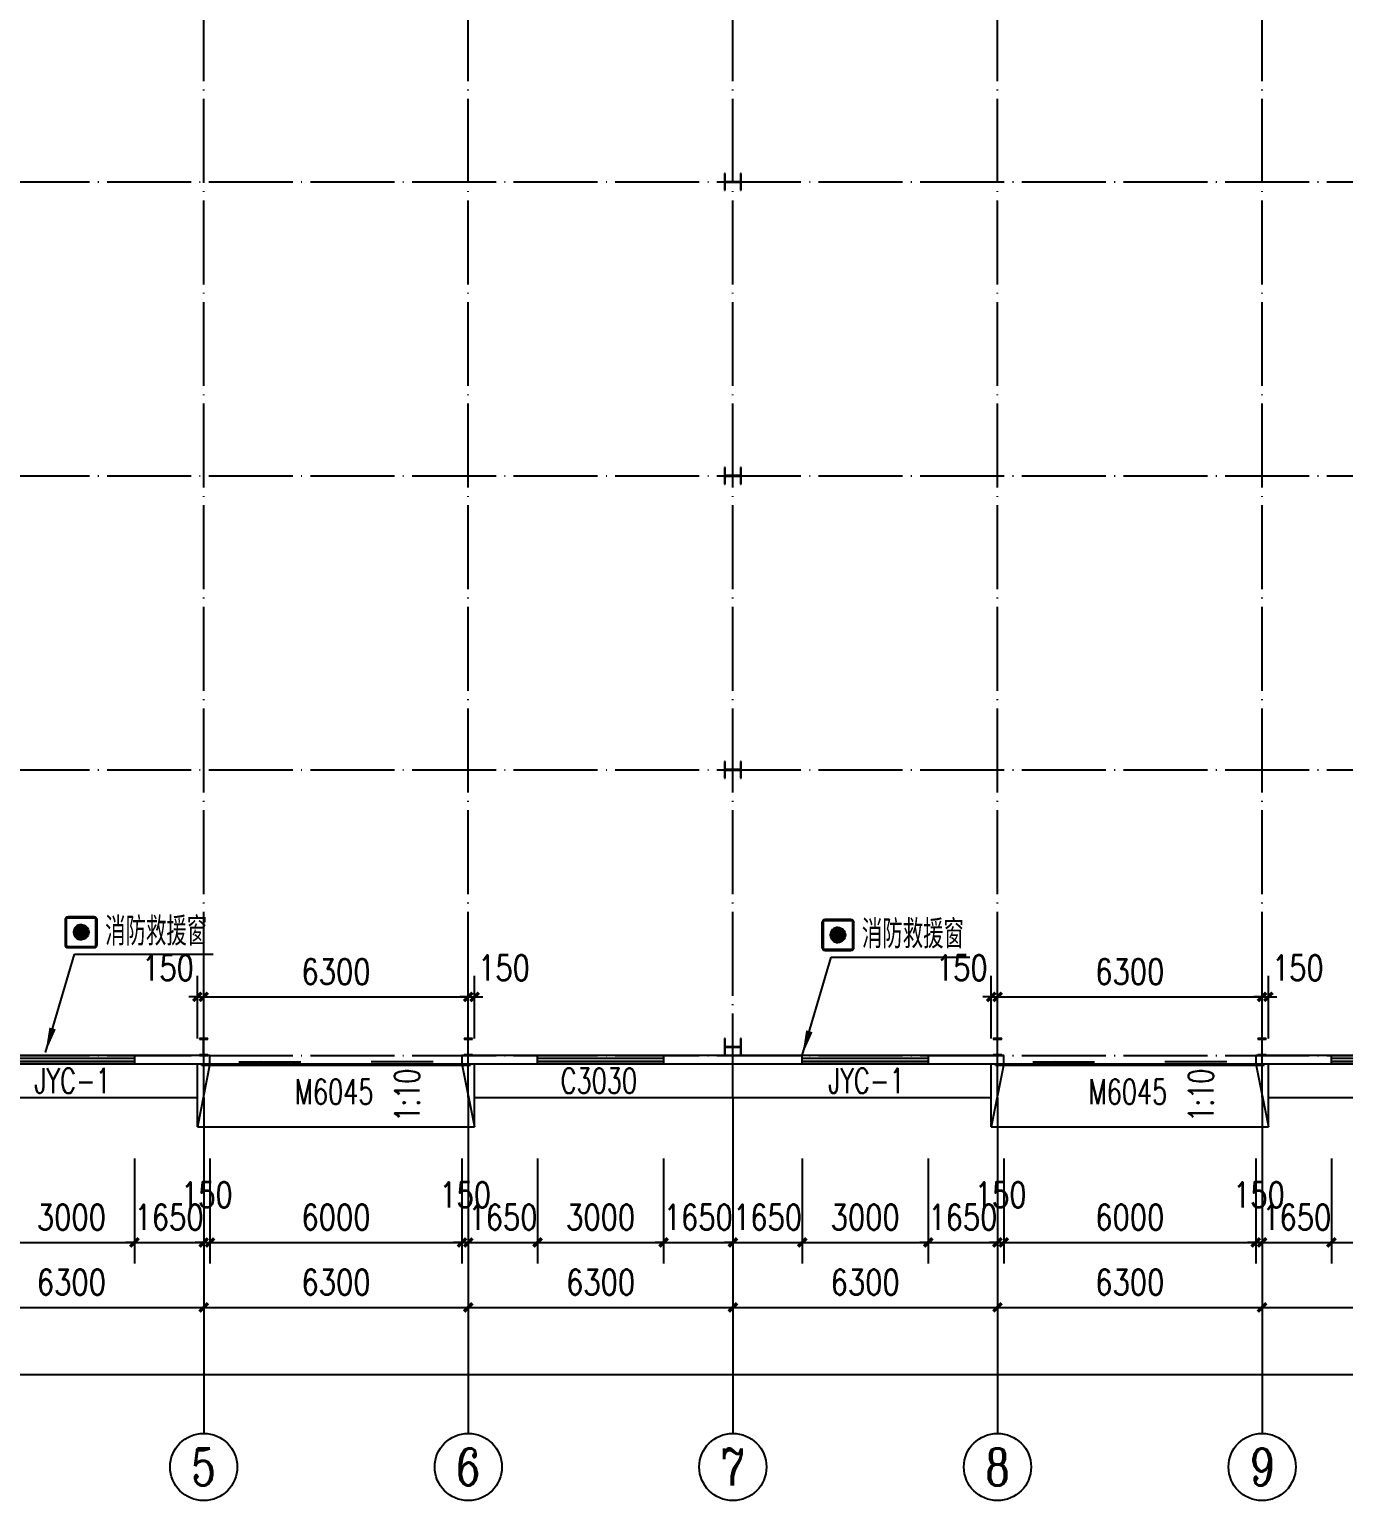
# Model space of a CAD drawing. Extents: x -21908402 to 2288787, y 79687 to 5079726.
# Drawn here: x 2141661 to 2172950, y 458152 to 493183 of the extents above; entities that cross this region are included whole.
import ezdxf
from ezdxf.enums import TextEntityAlignment as Align

# ---------------------------------------------------------------- set-up
doc = ezdxf.new("R2010")
doc.units = 0
doc.header["$LTSCALE"] = 1000
doc.linetypes.add('DOTE', pattern=[2.42, 2, -0.2, 0.02, -0.2])
doc.layers.get('0').update_dxf_attribs({"linetype": 'CONTINUOUS'})
doc.layers.get('DEFPOINTS').update_dxf_attribs({"linetype": 'CONTINUOUS'})
for name, color, linetype in [('AXIS', 3, 'CONTINUOUS'), ('AXIS_TEXT', 7, 'CONTINUOUS'), ('COLUMN', 9, 'CONTINUOUS'), ('DIM_LEAD', 3, 'CONTINUOUS'), ('DIM_SYMB', 3, 'CONTINUOUS'), ('DOTE', 1, 'DOTE'), ('GROUND', 2, 'CONTINUOUS'), ('PUB_DIM', 3, 'CONTINUOUS'), ('PUB_TEXT', 7, 'CONTINUOUS'), ('STAIR', 2, 'CONTINUOUS'), ('WALL', 6, 'CONTINUOUS'), ('WINDOW', 94, 'CONTINUOUS'), ('WINDOW_TEXT', 7, 'CONTINUOUS'), ('XF-灭火救援窗', 1, 'CONTINUOUS')]:
    doc.layers.add(name, color=color, linetype=linetype)
doc.styles.add('_TCH_AXIS', font='COMPLEX', dxfattribs={"bigfont": 'GBCBIG'})
doc.styles.add('_TCH_DIM', font='SIMPLEX', dxfattribs={"bigfont": 'GBCBIG'})
doc.styles.add('_TCH_WINDOW', font='SIMPLEX', dxfattribs={"bigfont": 'GBCBIG'})
doc.styles.add('COMPLEX', font='COMPLEX')
doc.styles.add('DIM_FONT', font='simplex.shx', dxfattribs={"width": 0.8})
doc.dimstyles.new('DIMN200', dxfattribs={"dimscale": 2, "dimtxt": 300, "dimasz": 100, "dimexe": 250, "dimexo": 300, "dimgap": 150, "dimtad": 1, "dimdec": 0, "dimzin": 0, "dimtxsty": 'DIM_FONT', "dimblk": 'ARCHTICK', "dimcen": 0.09, "dimclrt": 7, "dimazin": 3, "dimtfac": 1, "dimtdec": 0, "dimtix": 1, "dimtmove": 0, "dimatfit": 3, "dimtolj": 1, "dimtzin": 0})

# ---------------------------------------------------------------- blocks, each defined once
blk = doc.blocks.new('XF-灭火救援窗图例')
at = {"layer": 'XF-灭火救援窗'}
h = blk.add_hatch(color=256, dxfattribs=at)
h.dxf.hatch_style = 1
h.paths.add_polyline_path([(0, 110, 1), (0, 350, 1)])
for points in [[(-200, -20), (200, -20, 0.414214), (250, 30), (250, 430, 0.414214), (200, 480), (-200, 480, 0.414214), (-250, 430), (-250, 30, 0.414214)], [(-210, 0), (210, 0, 0.414214), (230, 20), (230, 440, 0.414214), (210, 460), (-210, 460, 0.414214), (-230, 440), (-230, 20, 0.414214)]]:
    blk.add_lwpolyline(points, format="xyb", close=True, dxfattribs=at)
for points in [[(0, 350, 1), (0, 110, 30.793651)], [(0, 350, -1), (0, 110, -30.793651)]]:
    blk.add_lwpolyline(points, format="xyb", dxfattribs=at)
blk = doc.blocks.new('_ARCHTICK')
at = {"color": 0, "linetype": 'BYBLOCK', "const_width": 0.4}
blk.add_lwpolyline([(-0.5, -0.5), (0.5, 0.5)], dxfattribs=at)
blk = doc.blocks.new('*D337')
at = {"layer": 'DEFPOINTS', "color": 0}
for p in [(2164710, 470146), (2164560, 468552), (2164710, 468552)]:
    blk.add_point(p, dxfattribs=at)
at = {"layer": 'PUB_DIM', "color": 0}
for p, q in [((2164560, 469152), (2164560, 470646)), ((2164710, 469152), (2164710, 470646)), ((2164560, 470146), (2164360, 470146)), ((2164560, 470146), (2164710, 470146)), ((2164710, 470146), (2164910, 470146))]:
    blk.add_line(p, q, dxfattribs=at)
at = {"layer": 'PUB_DIM', "color": 0, "xscale": 200, "yscale": 200, "zscale": 200}
blk.add_blockref('_ARCHTICK', (2164560, 470146), dxfattribs=at)
at = {"layer": 'PUB_DIM', "color": 0, "xscale": 200, "yscale": 200, "zscale": 200, "rotation": 180}
blk.add_blockref('_ARCHTICK', (2164710, 470146), dxfattribs=at)
at = {"layer": 'PUB_DIM', "color": 7, "insert": (2163860, 470836), "char_height": 600, "attachment_point": 5, "style": 'DIM_FONT'}
blk.add_mtext('\\A1;150', dxfattribs=at)
blk = doc.blocks.new('*D338')
at = {"layer": 'DEFPOINTS', "color": 0}
for p in [(2171010, 470146), (2164710, 468552), (2171010, 468552)]:
    blk.add_point(p, dxfattribs=at)
at = {"layer": 'PUB_DIM', "color": 0}
for p, q in [((2164710, 469152), (2164710, 470646)), ((2171010, 469152), (2171010, 470646)), ((2164710, 470146), (2171010, 470146))]:
    blk.add_line(p, q, dxfattribs=at)
at = {"layer": 'PUB_DIM', "color": 0, "xscale": 200, "yscale": 200, "zscale": 200, "rotation": 180}
blk.add_blockref('_ARCHTICK', (2164710, 470146), dxfattribs=at)
at = {"layer": 'PUB_DIM', "color": 0, "xscale": 200, "yscale": 200, "zscale": 200}
blk.add_blockref('_ARCHTICK', (2171010, 470146), dxfattribs=at)
at = {"layer": 'PUB_DIM', "color": 7, "insert": (2167860, 470746), "char_height": 600, "attachment_point": 5, "style": 'DIM_FONT'}
blk.add_mtext('\\A1;6300', dxfattribs=at)
blk = doc.blocks.new('*D339')
at = {"layer": 'DEFPOINTS', "color": 0}
for p in [(2171160, 470146), (2171010, 468552), (2171160, 468552)]:
    blk.add_point(p, dxfattribs=at)
at = {"layer": 'PUB_DIM', "color": 0}
for p, q in [((2171010, 469152), (2171010, 470646)), ((2171160, 469152), (2171160, 470646)), ((2171010, 470146), (2170810, 470146)), ((2171010, 470146), (2171160, 470146)), ((2171160, 470146), (2171360, 470146))]:
    blk.add_line(p, q, dxfattribs=at)
at = {"layer": 'PUB_DIM', "color": 0, "xscale": 200, "yscale": 200, "zscale": 200}
blk.add_blockref('_ARCHTICK', (2171010, 470146), dxfattribs=at)
at = {"layer": 'PUB_DIM', "color": 0, "xscale": 200, "yscale": 200, "zscale": 200, "rotation": 180}
blk.add_blockref('_ARCHTICK', (2171160, 470146), dxfattribs=at)
at = {"layer": 'PUB_DIM', "color": 7, "insert": (2171860, 470836), "char_height": 600, "attachment_point": 5, "style": 'DIM_FONT'}
blk.add_mtext('\\A1;150', dxfattribs=at)
blk = doc.blocks.new('*D340')
at = {"layer": 'DEFPOINTS', "color": 0}
for p in [(2145810, 470146), (2145660, 468552), (2145810, 468552)]:
    blk.add_point(p, dxfattribs=at)
at = {"layer": 'PUB_DIM', "color": 0}
for p, q in [((2145660, 469152), (2145660, 470646)), ((2145810, 469152), (2145810, 470646)), ((2145660, 470146), (2145460, 470146)), ((2145660, 470146), (2145810, 470146)), ((2145810, 470146), (2146010, 470146))]:
    blk.add_line(p, q, dxfattribs=at)
at = {"layer": 'PUB_DIM', "color": 0, "xscale": 200, "yscale": 200, "zscale": 200}
blk.add_blockref('_ARCHTICK', (2145660, 470146), dxfattribs=at)
at = {"layer": 'PUB_DIM', "color": 0, "xscale": 200, "yscale": 200, "zscale": 200, "rotation": 180}
blk.add_blockref('_ARCHTICK', (2145810, 470146), dxfattribs=at)
at = {"layer": 'PUB_DIM', "color": 7, "insert": (2144960, 470836), "char_height": 600, "attachment_point": 5, "style": 'DIM_FONT'}
blk.add_mtext('\\A1;150', dxfattribs=at)
blk = doc.blocks.new('*D341')
at = {"layer": 'DEFPOINTS', "color": 0}
for p in [(2152110, 470146), (2145810, 468552), (2152110, 468552)]:
    blk.add_point(p, dxfattribs=at)
at = {"layer": 'PUB_DIM', "color": 0}
for p, q in [((2145810, 469152), (2145810, 470646)), ((2152110, 469152), (2152110, 470646)), ((2145810, 470146), (2152110, 470146))]:
    blk.add_line(p, q, dxfattribs=at)
at = {"layer": 'PUB_DIM', "color": 0, "xscale": 200, "yscale": 200, "zscale": 200, "rotation": 180}
blk.add_blockref('_ARCHTICK', (2145810, 470146), dxfattribs=at)
at = {"layer": 'PUB_DIM', "color": 0, "xscale": 200, "yscale": 200, "zscale": 200}
blk.add_blockref('_ARCHTICK', (2152110, 470146), dxfattribs=at)
at = {"layer": 'PUB_DIM', "color": 7, "insert": (2148960, 470746), "char_height": 600, "attachment_point": 5, "style": 'DIM_FONT'}
blk.add_mtext('\\A1;6300', dxfattribs=at)
blk = doc.blocks.new('*D342')
at = {"layer": 'DEFPOINTS', "color": 0}
for p in [(2152260, 470146), (2152110, 468552), (2152260, 468552)]:
    blk.add_point(p, dxfattribs=at)
at = {"layer": 'PUB_DIM', "color": 0}
for p, q in [((2152110, 469152), (2152110, 470646)), ((2152260, 469152), (2152260, 470646)), ((2152110, 470146), (2151910, 470146)), ((2152110, 470146), (2152260, 470146)), ((2152260, 470146), (2152460, 470146))]:
    blk.add_line(p, q, dxfattribs=at)
at = {"layer": 'PUB_DIM', "color": 0, "xscale": 200, "yscale": 200, "zscale": 200}
blk.add_blockref('_ARCHTICK', (2152110, 470146), dxfattribs=at)
at = {"layer": 'PUB_DIM', "color": 0, "xscale": 200, "yscale": 200, "zscale": 200, "rotation": 180}
blk.add_blockref('_ARCHTICK', (2152260, 470146), dxfattribs=at)
at = {"layer": 'PUB_DIM', "color": 7, "insert": (2152960, 470836), "char_height": 600, "attachment_point": 5, "style": 'DIM_FONT'}
blk.add_mtext('\\A1;150', dxfattribs=at)
blk = doc.blocks.new('*D428')
at = {"layer": 'DEFPOINTS', "color": 0}
for p in [(2141160, 466899), (2144160, 466899), (2144160, 464299)]:
    blk.add_point(p, dxfattribs=at)
at = {"layer": 'PUB_DIM', "color": 0}
for p, q in [((2141160, 466299), (2141160, 463799)), ((2144160, 466299), (2144160, 463799)), ((2141160, 464299), (2144160, 464299))]:
    blk.add_line(p, q, dxfattribs=at)
at = {"layer": 'PUB_DIM', "color": 0, "xscale": 200, "yscale": 200, "zscale": 200, "rotation": 180}
blk.add_blockref('_ARCHTICK', (2141160, 464299), dxfattribs=at)
at = {"layer": 'PUB_DIM', "color": 0, "xscale": 200, "yscale": 200, "zscale": 200}
blk.add_blockref('_ARCHTICK', (2144160, 464299), dxfattribs=at)
at = {"layer": 'PUB_DIM', "color": 7, "insert": (2142660, 464899), "char_height": 600, "attachment_point": 5, "style": 'DIM_FONT'}
blk.add_mtext('\\A1;3000', dxfattribs=at)
blk = doc.blocks.new('*D429')
at = {"layer": 'DEFPOINTS', "color": 0}
for p in [(2144160, 466899), (2145810, 466899), (2145810, 464299)]:
    blk.add_point(p, dxfattribs=at)
at = {"layer": 'PUB_DIM', "color": 0}
for p, q in [((2144160, 466299), (2144160, 463799)), ((2145810, 466299), (2145810, 463799)), ((2144160, 464299), (2143960, 464299)), ((2144160, 464299), (2145810, 464299)), ((2145810, 464299), (2146010, 464299))]:
    blk.add_line(p, q, dxfattribs=at)
at = {"layer": 'PUB_DIM', "color": 0, "xscale": 200, "yscale": 200, "zscale": 200}
blk.add_blockref('_ARCHTICK', (2144160, 464299), dxfattribs=at)
at = {"layer": 'PUB_DIM', "color": 0, "xscale": 200, "yscale": 200, "zscale": 200, "rotation": 180}
blk.add_blockref('_ARCHTICK', (2145810, 464299), dxfattribs=at)
at = {"layer": 'PUB_DIM', "color": 7, "insert": (2144985, 464899), "char_height": 600, "attachment_point": 5, "style": 'DIM_FONT'}
blk.add_mtext('\\A1;1650', dxfattribs=at)
blk = doc.blocks.new('*D430')
at = {"layer": 'DEFPOINTS', "color": 0}
for p in [(2145810, 466899), (2145960, 466899), (2145960, 464299)]:
    blk.add_point(p, dxfattribs=at)
at = {"layer": 'PUB_DIM', "color": 0}
for p, q in [((2145810, 466299), (2145810, 463799)), ((2145960, 466299), (2145960, 463799)), ((2145810, 464299), (2145610, 464299)), ((2145810, 464299), (2145960, 464299)), ((2145960, 464299), (2146160, 464299))]:
    blk.add_line(p, q, dxfattribs=at)
at = {"layer": 'PUB_DIM', "color": 0, "xscale": 200, "yscale": 200, "zscale": 200}
blk.add_blockref('_ARCHTICK', (2145810, 464299), dxfattribs=at)
at = {"layer": 'PUB_DIM', "color": 0, "xscale": 200, "yscale": 200, "zscale": 200, "rotation": 180}
blk.add_blockref('_ARCHTICK', (2145960, 464299), dxfattribs=at)
at = {"layer": 'PUB_DIM', "color": 7, "insert": (2145885, 465434), "char_height": 600, "attachment_point": 5, "style": 'DIM_FONT'}
blk.add_mtext('\\A1;150', dxfattribs=at)
blk = doc.blocks.new('*D431')
at = {"layer": 'DEFPOINTS', "color": 0}
for p in [(2145960, 466899), (2151960, 466899), (2151960, 464299)]:
    blk.add_point(p, dxfattribs=at)
at = {"layer": 'PUB_DIM', "color": 0}
for p, q in [((2145960, 466299), (2145960, 463799)), ((2151960, 466299), (2151960, 463799)), ((2145960, 464299), (2151960, 464299))]:
    blk.add_line(p, q, dxfattribs=at)
at = {"layer": 'PUB_DIM', "color": 0, "xscale": 200, "yscale": 200, "zscale": 200, "rotation": 180}
blk.add_blockref('_ARCHTICK', (2145960, 464299), dxfattribs=at)
at = {"layer": 'PUB_DIM', "color": 0, "xscale": 200, "yscale": 200, "zscale": 200}
blk.add_blockref('_ARCHTICK', (2151960, 464299), dxfattribs=at)
at = {"layer": 'PUB_DIM', "color": 7, "insert": (2148960, 464899), "char_height": 600, "attachment_point": 5, "style": 'DIM_FONT'}
blk.add_mtext('\\A1;6000', dxfattribs=at)
blk = doc.blocks.new('*D432')
at = {"layer": 'DEFPOINTS', "color": 0}
for p in [(2151960, 466899), (2152110, 466899), (2152110, 464299)]:
    blk.add_point(p, dxfattribs=at)
at = {"layer": 'PUB_DIM', "color": 0}
for p, q in [((2151960, 466299), (2151960, 463799)), ((2152110, 466299), (2152110, 463799)), ((2151960, 464299), (2151760, 464299)), ((2151960, 464299), (2152110, 464299)), ((2152110, 464299), (2152310, 464299))]:
    blk.add_line(p, q, dxfattribs=at)
at = {"layer": 'PUB_DIM', "color": 0, "xscale": 200, "yscale": 200, "zscale": 200}
blk.add_blockref('_ARCHTICK', (2151960, 464299), dxfattribs=at)
at = {"layer": 'PUB_DIM', "color": 0, "xscale": 200, "yscale": 200, "zscale": 200, "rotation": 180}
blk.add_blockref('_ARCHTICK', (2152110, 464299), dxfattribs=at)
at = {"layer": 'PUB_DIM', "color": 7, "insert": (2152035, 465434), "char_height": 600, "attachment_point": 5, "style": 'DIM_FONT'}
blk.add_mtext('\\A1;150', dxfattribs=at)
blk = doc.blocks.new('*D433')
at = {"layer": 'DEFPOINTS', "color": 0}
for p in [(2152110, 466899), (2153760, 466899), (2153760, 464299)]:
    blk.add_point(p, dxfattribs=at)
at = {"layer": 'PUB_DIM', "color": 0}
for p, q in [((2152110, 466299), (2152110, 463799)), ((2153760, 466299), (2153760, 463799)), ((2152110, 464299), (2151910, 464299)), ((2152110, 464299), (2153760, 464299)), ((2153760, 464299), (2153960, 464299))]:
    blk.add_line(p, q, dxfattribs=at)
at = {"layer": 'PUB_DIM', "color": 0, "xscale": 200, "yscale": 200, "zscale": 200}
blk.add_blockref('_ARCHTICK', (2152110, 464299), dxfattribs=at)
at = {"layer": 'PUB_DIM', "color": 0, "xscale": 200, "yscale": 200, "zscale": 200, "rotation": 180}
blk.add_blockref('_ARCHTICK', (2153760, 464299), dxfattribs=at)
at = {"layer": 'PUB_DIM', "color": 7, "insert": (2152935, 464899), "char_height": 600, "attachment_point": 5, "style": 'DIM_FONT'}
blk.add_mtext('\\A1;1650', dxfattribs=at)
blk = doc.blocks.new('*D434')
at = {"layer": 'DEFPOINTS', "color": 0}
for p in [(2153760, 466899), (2156760, 466899), (2156760, 464299)]:
    blk.add_point(p, dxfattribs=at)
at = {"layer": 'PUB_DIM', "color": 0}
for p, q in [((2153760, 466299), (2153760, 463799)), ((2156760, 466299), (2156760, 463799)), ((2153760, 464299), (2156760, 464299))]:
    blk.add_line(p, q, dxfattribs=at)
at = {"layer": 'PUB_DIM', "color": 0, "xscale": 200, "yscale": 200, "zscale": 200, "rotation": 180}
blk.add_blockref('_ARCHTICK', (2153760, 464299), dxfattribs=at)
at = {"layer": 'PUB_DIM', "color": 0, "xscale": 200, "yscale": 200, "zscale": 200}
blk.add_blockref('_ARCHTICK', (2156760, 464299), dxfattribs=at)
at = {"layer": 'PUB_DIM', "color": 7, "insert": (2155260, 464899), "char_height": 600, "attachment_point": 5, "style": 'DIM_FONT'}
blk.add_mtext('\\A1;3000', dxfattribs=at)
blk = doc.blocks.new('*D435')
at = {"layer": 'DEFPOINTS', "color": 0}
for p in [(2156760, 466899), (2158410, 466899), (2158410, 464299)]:
    blk.add_point(p, dxfattribs=at)
at = {"layer": 'PUB_DIM', "color": 0}
for p, q in [((2156760, 466299), (2156760, 463799)), ((2158410, 466299), (2158410, 463799)), ((2156760, 464299), (2156560, 464299)), ((2156760, 464299), (2158410, 464299)), ((2158410, 464299), (2158610, 464299))]:
    blk.add_line(p, q, dxfattribs=at)
at = {"layer": 'PUB_DIM', "color": 0, "xscale": 200, "yscale": 200, "zscale": 200}
blk.add_blockref('_ARCHTICK', (2156760, 464299), dxfattribs=at)
at = {"layer": 'PUB_DIM', "color": 0, "xscale": 200, "yscale": 200, "zscale": 200, "rotation": 180}
blk.add_blockref('_ARCHTICK', (2158410, 464299), dxfattribs=at)
at = {"layer": 'PUB_DIM', "color": 7, "insert": (2157585, 464899), "char_height": 600, "attachment_point": 5, "style": 'DIM_FONT'}
blk.add_mtext('\\A1;1650', dxfattribs=at)
blk = doc.blocks.new('*D436')
at = {"layer": 'DEFPOINTS', "color": 0}
for p in [(2158410, 466899), (2160060, 466899), (2160060, 464299)]:
    blk.add_point(p, dxfattribs=at)
at = {"layer": 'PUB_DIM', "color": 0}
for p, q in [((2158410, 466299), (2158410, 463799)), ((2160060, 466299), (2160060, 463799)), ((2158410, 464299), (2158210, 464299)), ((2158410, 464299), (2160060, 464299)), ((2160060, 464299), (2160260, 464299))]:
    blk.add_line(p, q, dxfattribs=at)
at = {"layer": 'PUB_DIM', "color": 0, "xscale": 200, "yscale": 200, "zscale": 200}
blk.add_blockref('_ARCHTICK', (2158410, 464299), dxfattribs=at)
at = {"layer": 'PUB_DIM', "color": 0, "xscale": 200, "yscale": 200, "zscale": 200, "rotation": 180}
blk.add_blockref('_ARCHTICK', (2160060, 464299), dxfattribs=at)
at = {"layer": 'PUB_DIM', "color": 7, "insert": (2159235, 464899), "char_height": 600, "attachment_point": 5, "style": 'DIM_FONT'}
blk.add_mtext('\\A1;1650', dxfattribs=at)
blk = doc.blocks.new('*D437')
at = {"layer": 'DEFPOINTS', "color": 0}
for p in [(2160060, 466899), (2163060, 466899), (2163060, 464299)]:
    blk.add_point(p, dxfattribs=at)
at = {"layer": 'PUB_DIM', "color": 0}
for p, q in [((2160060, 466299), (2160060, 463799)), ((2163060, 466299), (2163060, 463799)), ((2160060, 464299), (2163060, 464299))]:
    blk.add_line(p, q, dxfattribs=at)
at = {"layer": 'PUB_DIM', "color": 0, "xscale": 200, "yscale": 200, "zscale": 200, "rotation": 180}
blk.add_blockref('_ARCHTICK', (2160060, 464299), dxfattribs=at)
at = {"layer": 'PUB_DIM', "color": 0, "xscale": 200, "yscale": 200, "zscale": 200}
blk.add_blockref('_ARCHTICK', (2163060, 464299), dxfattribs=at)
at = {"layer": 'PUB_DIM', "color": 7, "insert": (2161560, 464899), "char_height": 600, "attachment_point": 5, "style": 'DIM_FONT'}
blk.add_mtext('\\A1;3000', dxfattribs=at)
blk = doc.blocks.new('*D438')
at = {"layer": 'DEFPOINTS', "color": 0}
for p in [(2163060, 466899), (2164710, 466899), (2164710, 464299)]:
    blk.add_point(p, dxfattribs=at)
at = {"layer": 'PUB_DIM', "color": 0}
for p, q in [((2163060, 466299), (2163060, 463799)), ((2164710, 466299), (2164710, 463799)), ((2163060, 464299), (2162860, 464299)), ((2163060, 464299), (2164710, 464299)), ((2164710, 464299), (2164910, 464299))]:
    blk.add_line(p, q, dxfattribs=at)
at = {"layer": 'PUB_DIM', "color": 0, "xscale": 200, "yscale": 200, "zscale": 200}
blk.add_blockref('_ARCHTICK', (2163060, 464299), dxfattribs=at)
at = {"layer": 'PUB_DIM', "color": 0, "xscale": 200, "yscale": 200, "zscale": 200, "rotation": 180}
blk.add_blockref('_ARCHTICK', (2164710, 464299), dxfattribs=at)
at = {"layer": 'PUB_DIM', "color": 7, "insert": (2163885, 464899), "char_height": 600, "attachment_point": 5, "style": 'DIM_FONT'}
blk.add_mtext('\\A1;1650', dxfattribs=at)
blk = doc.blocks.new('*D439')
at = {"layer": 'DEFPOINTS', "color": 0}
for p in [(2164710, 466899), (2164860, 466899), (2164860, 464299)]:
    blk.add_point(p, dxfattribs=at)
at = {"layer": 'PUB_DIM', "color": 0}
for p, q in [((2164710, 466299), (2164710, 463799)), ((2164860, 466299), (2164860, 463799)), ((2164710, 464299), (2164510, 464299)), ((2164710, 464299), (2164860, 464299)), ((2164860, 464299), (2165060, 464299))]:
    blk.add_line(p, q, dxfattribs=at)
at = {"layer": 'PUB_DIM', "color": 0, "xscale": 200, "yscale": 200, "zscale": 200}
blk.add_blockref('_ARCHTICK', (2164710, 464299), dxfattribs=at)
at = {"layer": 'PUB_DIM', "color": 0, "xscale": 200, "yscale": 200, "zscale": 200, "rotation": 180}
blk.add_blockref('_ARCHTICK', (2164860, 464299), dxfattribs=at)
at = {"layer": 'PUB_DIM', "color": 7, "insert": (2164785, 465434), "char_height": 600, "attachment_point": 5, "style": 'DIM_FONT'}
blk.add_mtext('\\A1;150', dxfattribs=at)
blk = doc.blocks.new('*D440')
at = {"layer": 'DEFPOINTS', "color": 0}
for p in [(2164860, 466899), (2170860, 466899), (2170860, 464299)]:
    blk.add_point(p, dxfattribs=at)
at = {"layer": 'PUB_DIM', "color": 0}
for p, q in [((2164860, 466299), (2164860, 463799)), ((2170860, 466299), (2170860, 463799)), ((2164860, 464299), (2170860, 464299))]:
    blk.add_line(p, q, dxfattribs=at)
at = {"layer": 'PUB_DIM', "color": 0, "xscale": 200, "yscale": 200, "zscale": 200, "rotation": 180}
blk.add_blockref('_ARCHTICK', (2164860, 464299), dxfattribs=at)
at = {"layer": 'PUB_DIM', "color": 0, "xscale": 200, "yscale": 200, "zscale": 200}
blk.add_blockref('_ARCHTICK', (2170860, 464299), dxfattribs=at)
at = {"layer": 'PUB_DIM', "color": 7, "insert": (2167860, 464899), "char_height": 600, "attachment_point": 5, "style": 'DIM_FONT'}
blk.add_mtext('\\A1;6000', dxfattribs=at)
blk = doc.blocks.new('*D441')
at = {"layer": 'DEFPOINTS', "color": 0}
for p in [(2170860, 466899), (2171010, 466899), (2171010, 464299)]:
    blk.add_point(p, dxfattribs=at)
at = {"layer": 'PUB_DIM', "color": 0}
for p, q in [((2170860, 466299), (2170860, 463799)), ((2171010, 466299), (2171010, 463799)), ((2170860, 464299), (2170660, 464299)), ((2170860, 464299), (2171010, 464299)), ((2171010, 464299), (2171210, 464299))]:
    blk.add_line(p, q, dxfattribs=at)
at = {"layer": 'PUB_DIM', "color": 0, "xscale": 200, "yscale": 200, "zscale": 200}
blk.add_blockref('_ARCHTICK', (2170860, 464299), dxfattribs=at)
at = {"layer": 'PUB_DIM', "color": 0, "xscale": 200, "yscale": 200, "zscale": 200, "rotation": 180}
blk.add_blockref('_ARCHTICK', (2171010, 464299), dxfattribs=at)
at = {"layer": 'PUB_DIM', "color": 7, "insert": (2170935, 465434), "char_height": 600, "attachment_point": 5, "style": 'DIM_FONT'}
blk.add_mtext('\\A1;150', dxfattribs=at)
blk = doc.blocks.new('*D442')
at = {"layer": 'DEFPOINTS', "color": 0}
for p in [(2171010, 466899), (2172660, 466899), (2172660, 464299)]:
    blk.add_point(p, dxfattribs=at)
at = {"layer": 'PUB_DIM', "color": 0}
for p, q in [((2171010, 466299), (2171010, 463799)), ((2172660, 466299), (2172660, 463799)), ((2171010, 464299), (2170810, 464299)), ((2171010, 464299), (2172660, 464299)), ((2172660, 464299), (2172860, 464299))]:
    blk.add_line(p, q, dxfattribs=at)
at = {"layer": 'PUB_DIM', "color": 0, "xscale": 200, "yscale": 200, "zscale": 200}
blk.add_blockref('_ARCHTICK', (2171010, 464299), dxfattribs=at)
at = {"layer": 'PUB_DIM', "color": 0, "xscale": 200, "yscale": 200, "zscale": 200, "rotation": 180}
blk.add_blockref('_ARCHTICK', (2172660, 464299), dxfattribs=at)
at = {"layer": 'PUB_DIM', "color": 7, "insert": (2171835, 464899), "char_height": 600, "attachment_point": 5, "style": 'DIM_FONT'}
blk.add_mtext('\\A1;1650', dxfattribs=at)
blk = doc.blocks.new('*D443')
at = {"layer": 'DEFPOINTS', "color": 0}
for p in [(2172660, 466899), (2175660, 466899), (2175660, 464299)]:
    blk.add_point(p, dxfattribs=at)
at = {"layer": 'PUB_DIM', "color": 0}
for p, q in [((2172660, 466299), (2172660, 463799)), ((2175660, 466299), (2175660, 463799)), ((2172660, 464299), (2175660, 464299))]:
    blk.add_line(p, q, dxfattribs=at)
at = {"layer": 'PUB_DIM', "color": 0, "xscale": 200, "yscale": 200, "zscale": 200, "rotation": 180}
blk.add_blockref('_ARCHTICK', (2172660, 464299), dxfattribs=at)
at = {"layer": 'PUB_DIM', "color": 0, "xscale": 200, "yscale": 200, "zscale": 200}
blk.add_blockref('_ARCHTICK', (2175660, 464299), dxfattribs=at)
at = {"layer": 'PUB_DIM', "color": 7, "insert": (2174160, 464899), "char_height": 600, "attachment_point": 5, "style": 'DIM_FONT'}
blk.add_mtext('\\A1;3000', dxfattribs=at)
blk = doc.blocks.new('*D611')
at = {"layer": 'AXIS', "color": 0}
for p, q in [((2139510, 467152), (2139510, 462252)), ((2145810, 467152), (2145810, 462252)), ((2139510, 462752), (2145810, 462752))]:
    blk.add_line(p, q, dxfattribs=at)
at = {"layer": 'DEFPOINTS', "color": 0}
for p in [(2139510, 467752), (2145810, 467752), (2145810, 462752)]:
    blk.add_point(p, dxfattribs=at)
at = {"layer": 'AXIS', "color": 0, "xscale": 200, "yscale": 200, "zscale": 200, "rotation": 180}
blk.add_blockref('_ARCHTICK', (2139510, 462752), dxfattribs=at)
at = {"layer": 'AXIS', "color": 0, "xscale": 200, "yscale": 200, "zscale": 200}
blk.add_blockref('_ARCHTICK', (2145810, 462752), dxfattribs=at)
at = {"layer": 'AXIS', "color": 7, "insert": (2142660, 463352), "char_height": 600, "attachment_point": 5, "style": 'DIM_FONT'}
blk.add_mtext('\\A1;6300', dxfattribs=at)
blk = doc.blocks.new('*D612')
at = {"layer": 'AXIS', "color": 0}
for p, q in [((2145810, 467152), (2145810, 462252)), ((2152110, 467152), (2152110, 462252)), ((2145810, 462752), (2152110, 462752))]:
    blk.add_line(p, q, dxfattribs=at)
at = {"layer": 'DEFPOINTS', "color": 0}
for p in [(2145810, 467752), (2152110, 467752), (2152110, 462752)]:
    blk.add_point(p, dxfattribs=at)
at = {"layer": 'AXIS', "color": 0, "xscale": 200, "yscale": 200, "zscale": 200, "rotation": 180}
blk.add_blockref('_ARCHTICK', (2145810, 462752), dxfattribs=at)
at = {"layer": 'AXIS', "color": 0, "xscale": 200, "yscale": 200, "zscale": 200}
blk.add_blockref('_ARCHTICK', (2152110, 462752), dxfattribs=at)
at = {"layer": 'AXIS', "color": 7, "insert": (2148960, 463352), "char_height": 600, "attachment_point": 5, "style": 'DIM_FONT'}
blk.add_mtext('\\A1;6300', dxfattribs=at)
blk = doc.blocks.new('*D613')
at = {"layer": 'AXIS', "color": 0}
for p, q in [((2152110, 467152), (2152110, 462252)), ((2158410, 467152), (2158410, 462252)), ((2152110, 462752), (2158410, 462752))]:
    blk.add_line(p, q, dxfattribs=at)
at = {"layer": 'DEFPOINTS', "color": 0}
for p in [(2152110, 467752), (2158410, 467752), (2158410, 462752)]:
    blk.add_point(p, dxfattribs=at)
at = {"layer": 'AXIS', "color": 0, "xscale": 200, "yscale": 200, "zscale": 200, "rotation": 180}
blk.add_blockref('_ARCHTICK', (2152110, 462752), dxfattribs=at)
at = {"layer": 'AXIS', "color": 0, "xscale": 200, "yscale": 200, "zscale": 200}
blk.add_blockref('_ARCHTICK', (2158410, 462752), dxfattribs=at)
at = {"layer": 'AXIS', "color": 7, "insert": (2155260, 463352), "char_height": 600, "attachment_point": 5, "style": 'DIM_FONT'}
blk.add_mtext('\\A1;6300', dxfattribs=at)
blk = doc.blocks.new('*D614')
at = {"layer": 'AXIS', "color": 0}
for p, q in [((2158410, 467152), (2158410, 462252)), ((2164710, 467152), (2164710, 462252)), ((2158410, 462752), (2164710, 462752))]:
    blk.add_line(p, q, dxfattribs=at)
at = {"layer": 'DEFPOINTS', "color": 0}
for p in [(2158410, 467752), (2164710, 467752), (2164710, 462752)]:
    blk.add_point(p, dxfattribs=at)
at = {"layer": 'AXIS', "color": 0, "xscale": 200, "yscale": 200, "zscale": 200, "rotation": 180}
blk.add_blockref('_ARCHTICK', (2158410, 462752), dxfattribs=at)
at = {"layer": 'AXIS', "color": 0, "xscale": 200, "yscale": 200, "zscale": 200}
blk.add_blockref('_ARCHTICK', (2164710, 462752), dxfattribs=at)
at = {"layer": 'AXIS', "color": 7, "insert": (2161560, 463352), "char_height": 600, "attachment_point": 5, "style": 'DIM_FONT'}
blk.add_mtext('\\A1;6300', dxfattribs=at)
blk = doc.blocks.new('*D615')
at = {"layer": 'AXIS', "color": 0}
for p, q in [((2164710, 467152), (2164710, 462252)), ((2171010, 467152), (2171010, 462252)), ((2164710, 462752), (2171010, 462752))]:
    blk.add_line(p, q, dxfattribs=at)
at = {"layer": 'DEFPOINTS', "color": 0}
for p in [(2164710, 467752), (2171010, 467752), (2171010, 462752)]:
    blk.add_point(p, dxfattribs=at)
at = {"layer": 'AXIS', "color": 0, "xscale": 200, "yscale": 200, "zscale": 200, "rotation": 180}
blk.add_blockref('_ARCHTICK', (2164710, 462752), dxfattribs=at)
at = {"layer": 'AXIS', "color": 0, "xscale": 200, "yscale": 200, "zscale": 200}
blk.add_blockref('_ARCHTICK', (2171010, 462752), dxfattribs=at)
at = {"layer": 'AXIS', "color": 7, "insert": (2167860, 463352), "char_height": 600, "attachment_point": 5, "style": 'DIM_FONT'}
blk.add_mtext('\\A1;6300', dxfattribs=at)
blk = doc.blocks.new('*D616')
at = {"layer": 'AXIS', "color": 0}
for p, q in [((2171010, 467152), (2171010, 462252)), ((2177310, 467152), (2177310, 462252)), ((2171010, 462752), (2177310, 462752))]:
    blk.add_line(p, q, dxfattribs=at)
at = {"layer": 'DEFPOINTS', "color": 0}
for p in [(2171010, 467752), (2177310, 467752), (2177310, 462752)]:
    blk.add_point(p, dxfattribs=at)
at = {"layer": 'AXIS', "color": 0, "xscale": 200, "yscale": 200, "zscale": 200, "rotation": 180}
blk.add_blockref('_ARCHTICK', (2171010, 462752), dxfattribs=at)
at = {"layer": 'AXIS', "color": 0, "xscale": 200, "yscale": 200, "zscale": 200}
blk.add_blockref('_ARCHTICK', (2177310, 462752), dxfattribs=at)
at = {"layer": 'AXIS', "color": 7, "insert": (2174160, 463352), "char_height": 600, "attachment_point": 5, "style": 'DIM_FONT'}
blk.add_mtext('\\A1;6300', dxfattribs=at)
blk = doc.blocks.new('*D627')
at = {"layer": 'AXIS', "color": 0}
for p, q in [((2120110, 467152), (2120110, 460652)), ((2234510, 467152), (2234510, 460652)), ((2120110, 461152), (2234510, 461152))]:
    blk.add_line(p, q, dxfattribs=at)
at = {"layer": 'DEFPOINTS', "color": 0}
for p in [(2120110, 467752), (2234510, 467752), (2234510, 461152)]:
    blk.add_point(p, dxfattribs=at)
at = {"layer": 'AXIS', "color": 0, "xscale": 200, "yscale": 200, "zscale": 200, "rotation": 180}
blk.add_blockref('_ARCHTICK', (2120110, 461152), dxfattribs=at)
at = {"layer": 'AXIS', "color": 0, "xscale": 200, "yscale": 200, "zscale": 200}
blk.add_blockref('_ARCHTICK', (2234510, 461152), dxfattribs=at)
at = {"layer": 'AXIS', "color": 7, "insert": (2177310, 461752), "char_height": 600, "attachment_point": 5, "style": 'DIM_FONT'}
blk.add_mtext('\\A1;114400', dxfattribs=at)
blk = doc.blocks.new('_AXISO')
blk.add_circle((0, 0), 0.5)
at = {"layer": 'AXIS_TEXT', "style": 'COMPLEX', "width": 1.041667}
blk.add_attdef('A', text='', height=0.56, dxfattribs=at).set_placement((-0.25, -0.28), (0.25, -0.28), align=Align.FIT)
blk = doc.blocks.new('$DORLIB2D$00000130')
at = {"color": 0, "linetype": 'CONTINUOUS'}
for p, q in [((-0.5333, 0.6601), (-0.5333, 0.5127)), ((0, 0.6601), (-0.5333, 0.6601)), ((0, 0.5127), (0, 0.6601)), ((0.5333, 0.6601), (0, 0.6601)), ((0.5333, 0.6601), (0.5333, 0.5127)), ((0, 0.5127), (-0.5333, 0.5127)), ((0.5333, 0.5127), (0, 0.5127)), ((-0.3853, 0.2694), (-0.1396, 0.2694)), ((-0.3853, 0.2694), (-0.2999, 0.2144)), ((-0.2999, 0.2144), (-0.2999, 0.2694)), ((0.3853, 0.2694), (0.1396, 0.2694)), ((0.2999, 0.2144), (0.2999, 0.2694)), ((0.3853, 0.2694), (0.2999, 0.2144))]:
    blk.add_line(p, q, dxfattribs=at)
blk = doc.blocks.new('$WINLIB2D$00000001')
at = {"color": 0}
for points in [[(-0.5, 0.5), (-0.5, -0.5)], [(-0.5, 0.5), (0.5, 0.5)], [(0.5, -0.5), (0.5, 0.5)], [(0.5, 0.167), (-0.5, 0.167)], [(0.5, -0.167), (-0.5, -0.167)], [(-0.5, -0.5), (0.5, -0.5)]]:
    blk.add_lwpolyline(points, dxfattribs=at)

msp = doc.modelspace()

# ---------------------------------------------------------------- linework, layer by layer
at = {"layer": 'AXIS'}
for p, q in [((2145810, 467752.5), (2145810, 459752.5)), ((2152110, 467752.5), (2152110, 459752.5)), ((2158410, 467752.5), (2158410, 459752.5)), ((2164710, 467752.5), (2164710, 459752.5)), ((2171010, 467752.5), (2171010, 459752.5))]:
    msp.add_line(p, q, dxfattribs=at)
at = {"layer": 'COLUMN'}
for p, q in [((2158226, 489752.5), (2158210, 489752.5)), ((2158210, 489752.5), (2158210, 489352.5)), ((2158226, 489557.5), (2158226, 489752.5)), ((2158610, 489752.5), (2158594, 489752.5)), ((2158594, 489752.5), (2158594, 489557.5)), ((2158610, 489352.5), (2158610, 489752.5)), ((2158594, 489557.5), (2158226, 489557.5)), ((2158226, 489547.5), (2158594, 489547.5)), ((2158226, 489352.5), (2158226, 489547.5)), ((2158594, 489547.5), (2158594, 489352.5)), ((2158210, 489352.5), (2158226, 489352.5)), ((2158594, 489352.5), (2158610, 489352.5)), ((2158226, 482752.5), (2158210, 482752.5)), ((2158210, 482752.5), (2158210, 482352.5)), ((2158226, 482557.5), (2158226, 482752.5)), ((2158610, 482752.5), (2158594, 482752.5)), ((2158594, 482752.5), (2158594, 482557.5)), ((2158610, 482352.5), (2158610, 482752.5)), ((2158594, 482557.5), (2158226, 482557.5)), ((2158226, 482547.5), (2158594, 482547.5)), ((2158226, 482352.5), (2158226, 482547.5)), ((2158594, 482547.5), (2158594, 482352.5)), ((2158210, 482352.5), (2158226, 482352.5)), ((2158594, 482352.5), (2158610, 482352.5)), ((2158226, 475752.5), (2158210, 475752.5)), ((2158210, 475752.5), (2158210, 475352.5)), ((2158226, 475557.5), (2158226, 475752.5)), ((2158610, 475752.5), (2158594, 475752.5)), ((2158594, 475752.5), (2158594, 475557.5)), ((2158610, 475352.5), (2158610, 475752.5)), ((2158594, 475557.5), (2158226, 475557.5)), ((2158226, 475547.5), (2158594, 475547.5)), ((2158226, 475352.5), (2158226, 475547.5)), ((2158594, 475547.5), (2158594, 475352.5)), ((2158210, 475352.5), (2158226, 475352.5)), ((2158594, 475352.5), (2158610, 475352.5)), ((2145910, 469152.5), (2145710, 469152.5)), ((2145710, 469152.5), (2145710, 469142.5)), ((2145710, 469142.5), (2145797.9, 469142.5)), ((2145797.9, 469142.5), (2145802.9, 469137.5)), ((2145802.9, 469137.5), (2145802.9, 468767.5)), ((2145808.9, 469137.5), (2145813.9, 469142.5)), ((2145808.9, 468767.5), (2145808.9, 469137.5)), ((2145813.9, 469142.5), (2145910, 469142.5)), ((2145910, 469142.5), (2145910, 469152.5)), ((2152210, 469152.5), (2152010, 469152.5)), ((2152010, 469152.5), (2152010, 469142.5)), ((2152010, 469142.5), (2152097.9, 469142.5)), ((2152097.9, 469142.5), (2152102.9, 469137.5)), ((2152102.9, 469137.5), (2152102.9, 468767.5)), ((2152108.9, 469137.5), (2152113.9, 469142.5)), ((2152108.9, 468767.5), (2152108.9, 469137.5)), ((2152113.9, 469142.5), (2152210, 469142.5)), ((2152210, 469142.5), (2152210, 469152.5)), ((2158226, 469152.5), (2158210, 469152.5)), ((2158210, 469152.5), (2158210, 468752.5)), ((2158226, 468957.5), (2158226, 469152.5)), ((2158610, 469152.5), (2158594, 469152.5)), ((2158594, 469152.5), (2158594, 468957.5)), ((2158610, 468752.5), (2158610, 469152.5)), ((2164810, 469152.5), (2164610, 469152.5)), ((2164610, 469152.5), (2164610, 469142.5)), ((2164610, 469142.5), (2164697.9, 469142.5)), ((2164697.9, 469142.5), (2164702.9, 469137.5)), ((2164702.9, 469137.5), (2164702.9, 468767.5)), ((2164708.9, 469137.5), (2164713.9, 469142.5)), ((2164708.9, 468767.5), (2164708.9, 469137.5)), ((2164713.9, 469142.5), (2164810, 469142.5)), ((2164810, 469142.5), (2164810, 469152.5)), ((2171110, 469152.5), (2170910, 469152.5)), ((2170910, 469152.5), (2170910, 469142.5)), ((2170910, 469142.5), (2170997.9, 469142.5)), ((2170997.9, 469142.5), (2171002.9, 469137.5)), ((2171002.9, 469137.5), (2171002.9, 468767.5)), ((2171008.9, 469137.5), (2171013.9, 469142.5)), ((2171008.9, 468767.5), (2171008.9, 469137.5)), ((2171013.9, 469142.5), (2171110, 469142.5)), ((2171110, 469142.5), (2171110, 469152.5)), ((2145797.9, 468762.5), (2145710, 468762.5)), ((2145710, 468762.5), (2145710, 468752.5)), ((2145710, 468752.5), (2145910, 468752.5)), ((2145802.9, 468767.5), (2145797.9, 468762.5)), ((2145813.9, 468762.5), (2145808.9, 468767.5)), ((2145910, 468762.5), (2145813.9, 468762.5)), ((2145910, 468752.5), (2145910, 468762.5)), ((2152097.9, 468762.5), (2152010, 468762.5)), ((2152010, 468762.5), (2152010, 468752.5)), ((2152010, 468752.5), (2152210, 468752.5)), ((2152102.9, 468767.5), (2152097.9, 468762.5)), ((2152113.9, 468762.5), (2152108.9, 468767.5)), ((2152210, 468762.5), (2152113.9, 468762.5)), ((2152210, 468752.5), (2152210, 468762.5)), ((2158210, 468752.5), (2158226, 468752.5)), ((2158594, 468957.5), (2158226, 468957.5)), ((2158226, 468947.5), (2158594, 468947.5)), ((2158226, 468752.5), (2158226, 468947.5)), ((2158594, 468947.5), (2158594, 468752.5)), ((2158594, 468752.5), (2158610, 468752.5)), ((2164697.9, 468762.5), (2164610, 468762.5)), ((2164610, 468762.5), (2164610, 468752.5)), ((2164610, 468752.5), (2164810, 468752.5)), ((2164702.9, 468767.5), (2164697.9, 468762.5)), ((2164713.9, 468762.5), (2164708.9, 468767.5)), ((2164810, 468762.5), (2164713.9, 468762.5)), ((2164810, 468752.5), (2164810, 468762.5)), ((2170997.9, 468762.5), (2170910, 468762.5)), ((2170910, 468762.5), (2170910, 468752.5)), ((2170910, 468752.5), (2171110, 468752.5)), ((2171002.9, 468767.5), (2170997.9, 468762.5)), ((2171013.9, 468762.5), (2171008.9, 468767.5)), ((2171110, 468762.5), (2171013.9, 468762.5)), ((2171110, 468752.5), (2171110, 468762.5))]:
    msp.add_line(p, q, dxfattribs=at)
at = {"layer": 'DIM_LEAD'}
for p, q in [((2142041.8, 468819.1), (2142735.4, 471159.6)), ((2142735.4, 471159.6), (2146034.2, 471159.6)), ((2160060, 468752.5), (2160753.7, 471092.9)), ((2160753.7, 471092.9), (2164052.5, 471092.9))]:
    msp.add_line(p, q, dxfattribs=at)
for points in [[(2142041.8, 468819.1, 0, 160, 0), (2142212.2, 469394.4, 0, 0, 0)], [(2160060, 468752.5, 0, 160, 0), (2160230.5, 469327.7, 0, 0, 0)]]:
    msp.add_lwpolyline(points, format="xyseb", dxfattribs=at)
at = {"layer": 'DIM_SYMB'}
for points in [[(2151159.1, 468352.1, 0, 0, 0), (2151159.1, 467820.3, 160, 0, 0), (2151159.1, 467220.3, 0, 0, 0)], [(2170059.1, 468352.1, 0, 0, 0), (2170059.1, 467820.3, 160, 0, 0), (2170059.1, 467220.3, 0, 0, 0)]]:
    msp.add_lwpolyline(points, format="xyseb", dxfattribs=at)
at = {"layer": 'DOTE'}
for p, q in [((2145810, 467752.5), (2145810, 539352.5)), ((2152110, 467752.5), (2152110, 539352.5)), ((2158410, 467752.5), (2158410, 539352.5)), ((2164710, 467752.5), (2164710, 539352.5)), ((2171010, 467752.5), (2171010, 539352.5)), ((2119310, 489552.5), (2235310, 489552.5)), ((2119310, 482552.5), (2235310, 482552.5)), ((2119310, 475552.5), (2235310, 475552.5)), ((2119310, 468752.5), (2235310, 468752.5))]:
    msp.add_line(p, q, dxfattribs=at)
at = {"layer": 'GROUND'}
for p, q in [((2133359.8, 468552.5), (2145659.8, 468552.5)), ((2152259.8, 468552.5), (2164559.8, 468552.5)), ((2171159.8, 468552.5), (2183459.8, 468552.5)), ((2133359.8, 467752.5), (2145659.8, 467752.5)), ((2152259.8, 467752.5), (2164559.8, 467752.5)), ((2171159.8, 467752.5), (2183459.8, 467752.5))]:
    msp.add_line(p, q, dxfattribs=at)
at = {"layer": 'STAIR'}
for p, q in [((2145659.8, 467052.5), (2145659.8, 468552.5)), ((2145659.8, 468552.5), (2152259.8, 468552.5)), ((2145959.8, 468552.5), (2145659.8, 467052.5)), ((2151959.8, 468552.5), (2152259.8, 467052.5)), ((2152259.8, 467052.5), (2152259.8, 468552.5)), ((2164559.8, 467052.5), (2164559.8, 468552.5)), ((2164559.8, 468552.5), (2171159.8, 468552.5)), ((2164859.8, 468552.5), (2164559.8, 467052.5)), ((2170859.8, 468552.5), (2171159.8, 467052.5)), ((2171159.8, 467052.5), (2171159.8, 468552.5)), ((2145659.8, 467052.5), (2152259.8, 467052.5)), ((2164559.8, 467052.5), (2171159.8, 467052.5))]:
    msp.add_line(p, q, dxfattribs=at)
at = {"layer": 'WALL'}
for p, q in [((2145710, 468752.5), (2144160, 468752.5)), ((2144160, 468752.5), (2144160, 468552.5)), ((2145959.8, 468752.5), (2145910, 468752.5)), ((2145959.8, 468552.5), (2145959.8, 468752.5)), ((2152010, 468752.5), (2151959.8, 468752.5)), ((2151959.8, 468752.5), (2151959.8, 468552.5)), ((2153760, 468752.5), (2152210, 468752.5)), ((2153760, 468552.5), (2153760, 468752.5)), ((2160060, 468752.5), (2156760, 468752.5)), ((2156760, 468752.5), (2156760, 468552.5)), ((2160060, 468552.5), (2160060, 468752.5)), ((2164610, 468752.5), (2163060, 468752.5)), ((2163060, 468752.5), (2163060, 468552.5)), ((2164859.8, 468752.5), (2164810, 468752.5)), ((2164859.8, 468552.5), (2164859.8, 468752.5)), ((2170910, 468752.5), (2170859.8, 468752.5)), ((2170859.8, 468752.5), (2170859.8, 468552.5)), ((2172660, 468752.5), (2171110, 468752.5)), ((2172660, 468552.5), (2172660, 468752.5)), ((2144160, 468552.5), (2145810, 468552.5)), ((2145810, 468552.5), (2145959.8, 468552.5)), ((2151959.8, 468552.5), (2152110, 468552.5)), ((2152110, 468552.5), (2153760, 468552.5)), ((2156760, 468552.5), (2160060, 468552.5)), ((2163060, 468552.5), (2164710, 468552.5)), ((2164710, 468552.5), (2164859.8, 468552.5)), ((2170859.8, 468552.5), (2171010, 468552.5)), ((2171010, 468552.5), (2172660, 468552.5))]:
    msp.add_line(p, q, dxfattribs=at)

# ---------------------------------------------------------------- block references
at = {"layer": 'AXIS'}
ref = msp.add_blockref('_AXISO', (2145810, 458952.5), dxfattribs=dict(at, xscale=1600, yscale=1600, zscale=1600))
ref.add_attrib('A', '5', dxfattribs={"layer": 'AXIS_TEXT', "height": 876.8, "style": '_TCH_AXIS'}).set_placement((2145517.8, 458514.1), (2146102.3, 458514.1), align=Align.FIT)
ref = msp.add_blockref('_AXISO', (2152110, 458952.5), dxfattribs=dict(at, xscale=1600, yscale=1600, zscale=1600))
ref.add_attrib('A', '6', dxfattribs={"layer": 'AXIS_TEXT', "height": 876.8, "style": '_TCH_AXIS'}).set_placement((2151817.8, 458514.1), (2152402.3, 458514.1), align=Align.FIT)
ref = msp.add_blockref('_AXISO', (2158410, 458952.5), dxfattribs=dict(at, xscale=1600, yscale=1600, zscale=1600))
ref.add_attrib('A', '7', dxfattribs={"layer": 'AXIS_TEXT', "height": 876.8, "style": '_TCH_AXIS'}).set_placement((2158117.8, 458514.1), (2158702.3, 458514.1), align=Align.FIT)
ref = msp.add_blockref('_AXISO', (2164710, 458952.5), dxfattribs=dict(at, xscale=1600, yscale=1600, zscale=1600))
ref.add_attrib('A', '8', dxfattribs={"layer": 'AXIS_TEXT', "height": 876.8, "style": '_TCH_AXIS'}).set_placement((2164417.8, 458514.1), (2165002.3, 458514.1), align=Align.FIT)
ref = msp.add_blockref('_AXISO', (2171010, 458952.5), dxfattribs=dict(at, xscale=1600, yscale=1600, zscale=1600))
ref.add_attrib('A', '9', dxfattribs={"layer": 'AXIS_TEXT', "height": 876.8, "style": '_TCH_AXIS'}).set_placement((2170717.8, 458514.1), (2171302.3, 458514.1), align=Align.FIT)
at = {"layer": 'WINDOW'}
ref = msp.add_blockref('$WINLIB2D$00000001', (2142660, 468652.5), dxfattribs=dict(at, xscale=-3000, yscale=200, zscale=-3000))
ref.add_attrib('A', 'JYC-1', (2141780, 467852.2), dxfattribs={"layer": 'WINDOW_TEXT', "height": 595, "style": '_TCH_WINDOW', "width": 0.705882})
ref = msp.add_blockref('$WINLIB2D$00000001', (2155260, 468652.5), dxfattribs=dict(at, xscale=-3000, yscale=200, zscale=-3000))
ref.add_attrib('A', 'C3030', (2154310, 467852.2), dxfattribs={"layer": 'WINDOW_TEXT', "height": 595, "style": '_TCH_WINDOW', "width": 0.705882})
ref = msp.add_blockref('$WINLIB2D$00000001', (2161560, 468652.5), dxfattribs=dict(at, xscale=-3000, yscale=200, zscale=-3000))
ref.add_attrib('A', 'JYC-1', (2160680, 467852.2), dxfattribs={"layer": 'WINDOW_TEXT', "height": 595, "style": '_TCH_WINDOW', "width": 0.705882})
ref = msp.add_blockref('$WINLIB2D$00000001', (2174160, 468652.5), dxfattribs=dict(at, xscale=-3000, yscale=200, zscale=-3000))
ref.add_attrib('A', 'C3030', (2173210, 467852.2), dxfattribs={"layer": 'WINDOW_TEXT', "height": 595, "style": '_TCH_WINDOW', "width": 0.705882})
ref = msp.add_blockref('$DORLIB2D$00000130', (2148959.8, 468652.5), dxfattribs=dict(at, xscale=-6000, yscale=-200, zscale=-6000))
ref.add_attrib('A', 'M6045', (2147979.8, 467588.4), dxfattribs={"layer": 'WINDOW_TEXT', "height": 595, "style": '_TCH_WINDOW', "width": 0.705882})
ref = msp.add_blockref('$DORLIB2D$00000130', (2167859.8, 468652.5), dxfattribs=dict(at, xscale=-6000, yscale=-200, zscale=-6000))
ref.add_attrib('A', 'M6045', (2166879.8, 467588.4), dxfattribs={"layer": 'WINDOW_TEXT', "height": 595, "style": '_TCH_WINDOW', "width": 0.705882})
at = {"layer": 'XF-灭火救援窗', "xscale": -1.5, "yscale": 1.5, "zscale": 1.5}
for p in [(2142891.7, 471341.8), (2160909.9, 471275.1)]:
    msp.add_blockref('XF-灭火救援窗图例', p, dxfattribs=at)

# ---------------------------------------------------------------- texts
at = {"layer": 'PUB_TEXT', "style": '_TCH_DIM'}
for p in [(2143463.5, 471369.6), (2161481.8, 471302.9)]:
    msp.add_text('消防救援窗', height=675.18, dxfattribs=at).set_placement(p)
at = {"layer": 'PUB_TEXT', "style": '_TCH_DIM', "width": 0.705882}
for p in [(2150949.1, 467176.2), (2169849.1, 467176.2)]:
    msp.add_text('1:10', height=595, rotation=90, dxfattribs=at).set_placement(p)

# ---------------------------------------------------------------- dimensions: what is measured, and where the dimension line sits
at = {"layer": 'AXIS'}
for p1, p2, distance, picture, middle in [((2120110, 467752.5), (2234510, 467752.5), -6600, '*D627', (2177310, 461752.5)), ((2139510, 467752.5), (2145810, 467752.5), -5000, '*D611', (2142660, 463352.5)), ((2145810, 467752.5), (2152110, 467752.5), -5000, '*D612', (2148960, 463352.5)), ((2152110, 467752.5), (2158410, 467752.5), -5000, '*D613', (2155260, 463352.5)), ((2158410, 467752.5), (2164710, 467752.5), -5000, '*D614', (2161560, 463352.5)), ((2164710, 467752.5), (2171010, 467752.5), -5000, '*D615', (2167860, 463352.5)), ((2171010, 467752.5), (2177310, 467752.5), -5000, '*D616', (2174160, 463352.5))]:
    dim = msp.add_aligned_dim(p1=p1, p2=p2, distance=distance, dimstyle='DIMN200', dxfattribs=at)
    dim.commit()
    dim.dimension.update_dxf_attribs({"geometry": picture, "text_midpoint": middle})
at = {"layer": 'PUB_DIM'}
for base, p1, p2, angle, picture, middle in [((2145810, 470146), (2145659.8, 468552.5), (2145810, 468552.5), 0, '*D340', (2144959.8, 470836)), ((2152259.8, 470146), (2152110, 468552.5), (2152259.8, 468552.5), 0, '*D342', (2152959.8, 470836)), ((2164710, 470146), (2164559.8, 468552.5), (2164710, 468552.5), 0, '*D337', (2163859.8, 470836)), ((2171159.8, 470146), (2171010, 468552.5), (2171159.8, 468552.5), 0, '*D339', (2171859.8, 470836)), ((2145959.8, 464298.9), (2145810, 466898.9), (2145959.8, 466898.9), 360, '*D430', (2145884.9, 465433.9)), ((2152110, 464298.9), (2151959.8, 466898.9), (2152110, 466898.9), 360, '*D432', (2152034.9, 465433.9)), ((2164859.8, 464298.9), (2164710, 466898.9), (2164859.8, 466898.9), 360, '*D439', (2164784.9, 465433.9)), ((2171010, 464298.9), (2170859.8, 466898.9), (2171010, 466898.9), 360, '*D441', (2170934.9, 465433.9))]:
    dim = msp.add_linear_dim(base=base, p1=p1, p2=p2, angle=angle, dimstyle='DIMN200', dxfattribs=at)
    dim.commit()
    dim.dimension.update_dxf_attribs({"geometry": picture, "text_midpoint": middle, "dimtype": 129})
for p1, p2, distance, picture, middle in [((2145810, 468552.5), (2152110, 468552.5), 1593.5, '*D341', (2148960, 470746)), ((2164710, 468552.5), (2171010, 468552.5), 1593.5, '*D338', (2167860, 470746)), ((2141160, 466898.9), (2144160, 466898.9), -2600, '*D428', (2142660, 464898.9)), ((2144160, 466898.9), (2145810, 466898.9), -2600, '*D429', (2144985, 464898.9)), ((2145959.8, 466898.9), (2151959.8, 466898.9), -2600, '*D431', (2148959.8, 464898.9)), ((2152110, 466898.9), (2153760, 466898.9), -2600, '*D433', (2152935, 464898.9)), ((2153760, 466898.9), (2156760, 466898.9), -2600, '*D434', (2155260, 464898.9)), ((2156760, 466898.9), (2158410, 466898.9), -2600, '*D435', (2157585, 464898.9)), ((2158410, 466898.9), (2160060, 466898.9), -2600, '*D436', (2159235, 464898.9)), ((2160060, 466898.9), (2163060, 466898.9), -2600, '*D437', (2161560, 464898.9)), ((2163060, 466898.9), (2164710, 466898.9), -2600, '*D438', (2163885, 464898.9)), ((2164859.8, 466898.9), (2170859.8, 466898.9), -2600, '*D440', (2167859.8, 464898.9)), ((2171010, 466898.9), (2172660, 466898.9), -2600, '*D442', (2171835, 464898.9)), ((2172660, 466898.9), (2175660, 466898.9), -2600, '*D443', (2174160, 464898.9))]:
    dim = msp.add_aligned_dim(p1=p1, p2=p2, distance=distance, dimstyle='DIMN200', dxfattribs=at)
    dim.commit()
    dim.dimension.update_dxf_attribs({"geometry": picture, "text_midpoint": middle})

doc.saveas('drawing.dxf')
